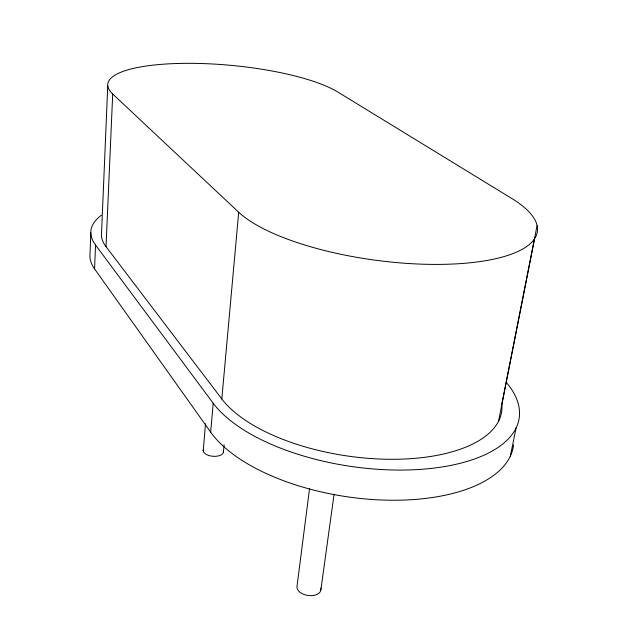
<?xml version="1.0" encoding="UTF-8"?>
<svg xmlns="http://www.w3.org/2000/svg" width="627" height="627" viewBox="0 0 627 627"><rect width="100%" height="100%" fill="white"/><g stroke="black" fill="none" stroke-linecap="round" stroke-linejoin="round"><path stroke-width="0.94" d="M90.821 232.805L89.927 256.255A123.95 46.32 4.9 0 0 94.575 268.905L210.672 432.152A157.871 74.864 8.5 0 0 380.699 499.962A157.871 74.864 8.5 0 0 513.56 444.951M94.575 268.905L95.531 245.008A124.992 44.588 5 0 1 101.417 215.218M107.75 85.538L101.456 235.36A115.392 41.311 5 0 0 106.018 246.662L221.817 398.952A146.067 66.007 8.2 0 0 386.781 459.246A146.067 66.007 8.2 0 0 501.819 404.196L537.073 225.587M106.018 246.662L112.711 94.026A121.536 30.347 5.4 0 1 185.216 63.343A121.536 30.347 5.4 0 1 337.843 92.044L511.945 198.594A156.06 49.886 7.6 0 1 454.144 263.975A156.06 49.886 7.6 0 1 238.699 212.239L112.711 94.026M203.203 450.938L205.515 423.727M210.672 432.152L213.196 403.232L95.531 245.008M221.817 398.952L238.699 212.239M223.392 452.537L224.113 444.77M309.558 488.48L297.01 586.347A12.054 7.265 8.6 0 0 309.346 595.595A12.054 7.265 8.6 0 0 320.71 588.087M320.844 590.007L334.097 494.092M498.52 421.407L534.596 238.613M510.362 456.041L516.146 427.755M223.471 451.174A10.204 5.22 4.7 0 1 212.984 456.299A10.204 5.22 4.7 0 1 203.313 449.583M506.679 382.87A159.556 72.395 8.4 0 1 420.341 469.38A159.556 72.395 8.4 0 1 213.196 403.232"/></g></svg>
